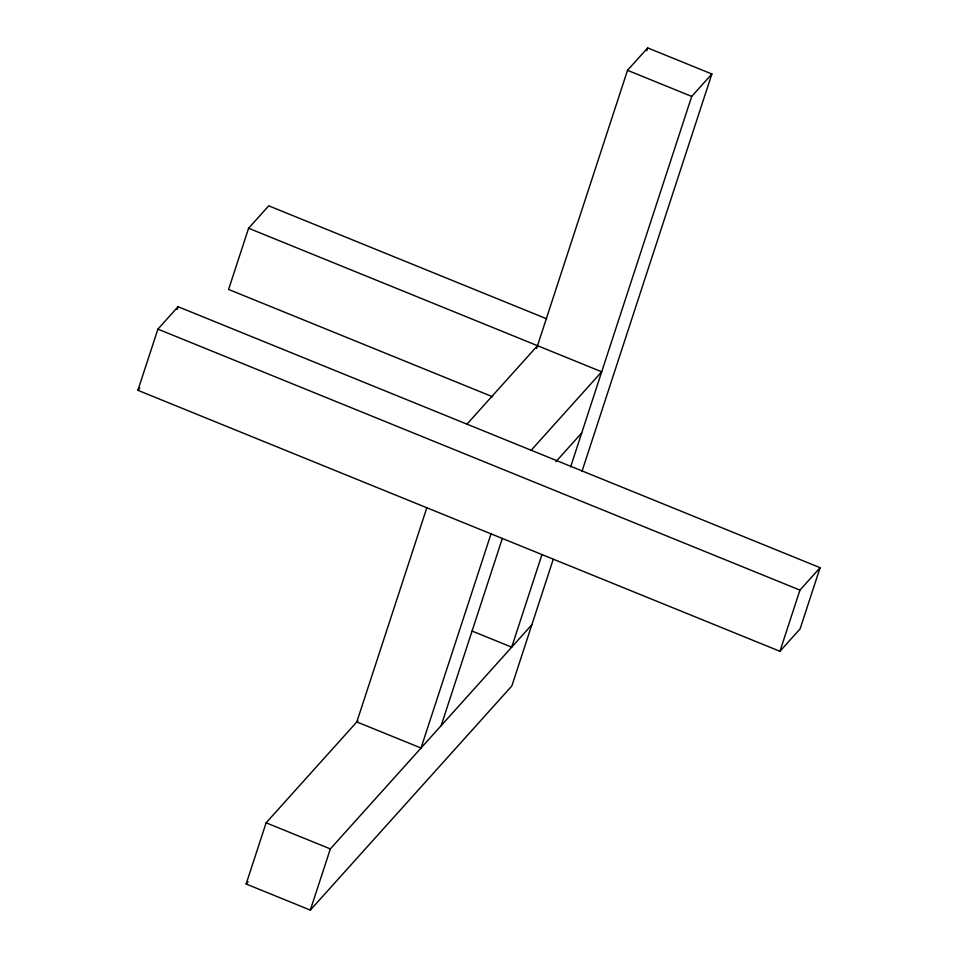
<?xml version="1.0" encoding="UTF-8"?>
<svg xmlns="http://www.w3.org/2000/svg" width="958" height="958" viewBox="0 0 958 958"><rect width="100%" height="100%" fill="white"/><g stroke="black" fill="none" stroke-linecap="round" stroke-linejoin="round"><path stroke-width="1.44" d="M137.904 390.313L157.902 329.121L178.056 306.704L820.096 567.687L800.098 628.879L779.944 651.296L137.904 390.313L139.82 388.17M177.146 309.482L178.056 306.704M546.599 318.774L268.743 205.826L248.589 228.243L228.591 289.436L492.628 396.768M553.197 559.448L511.859 685.94L310.332 910.1L246.134 884.006L266.132 822.802L357.909 720.715M426.825 507.752L356.819 721.937L421.017 748.03L491.023 533.857M310.332 910.1L330.342 848.908L531.858 624.748M536.576 348.532L627.514 70.317L647.668 47.9L711.866 73.994L581.961 471.444M646.734 50.738L647.668 47.9M441.171 725.613L502.363 538.384M541.857 554.898L511.704 647.165L472.09 631.059M570.621 466.893L691.712 96.411L711.866 73.994M779.944 651.296L799.942 590.104L820.096 567.687M466.977 424.143L537.51 345.694M531.175 450.248L601.708 371.788L248.589 228.243M555.88 461.708L581.71 432.98M246.134 884.006L248.122 881.779M627.514 70.317L691.712 96.411M157.902 329.121L799.942 590.104M266.132 822.802L330.342 848.908"/></g></svg>
